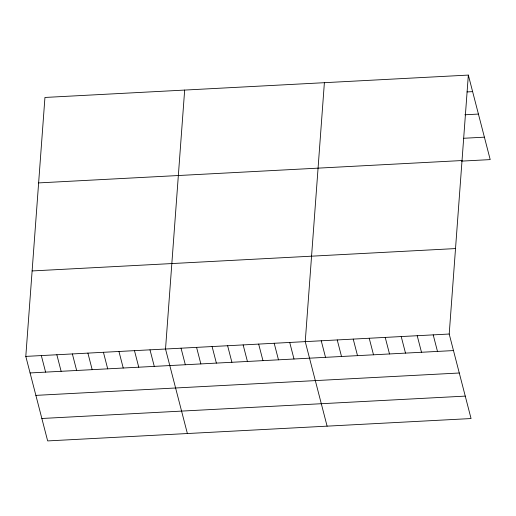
<?xml version="1.0" encoding="UTF-8"?>
<svg xmlns="http://www.w3.org/2000/svg" width="516" height="516" viewBox="0 0 516 516"><rect width="100%" height="100%" fill="white"/><g stroke="black" fill="none" stroke-linecap="round" stroke-linejoin="round"><path stroke-width="0.77" d="M468.341 75.084L449.204 334.026L471.056 418.547L47.659 440.916L25.8 356.395L44.944 97.453L468.341 75.084L490.2 159.605L461.407 161.127M184.663 90.074L165.52 349.016L187.379 433.53M324.383 82.695L305.246 341.631L327.105 426.152M467.025 91.932L472.624 91.635M464.826 114.784L478.422 114.068M463.607 138.275L484.401 137.172M38.623 182.909L462.026 160.541M32.115 270.945L455.518 248.577M25.8 356.395L449.204 334.026M30.083 372.945L453.48 350.577M35.881 395.372L459.285 373.003M41.854 418.482L465.258 396.114M433.208 334.871L437.484 351.422M417.212 335.716L421.495 352.267M401.216 336.561L405.499 353.112M385.22 337.406L389.503 353.957M369.224 338.251L373.507 354.802M353.228 339.096L357.511 355.647M337.238 339.941L341.515 356.492M321.242 340.786L325.519 357.336M289.721 342.45L293.997 359.001M274.196 343.275L278.479 359.82M258.671 344.095L262.954 360.639M243.146 344.914L247.428 361.464M227.62 345.733L231.903 362.284M212.095 346.552L216.378 363.103M196.57 347.371L200.853 363.922M181.045 348.19L185.328 364.741M149.995 349.835L154.278 366.386M134.476 350.654L138.752 367.205M118.951 351.473L123.227 368.024M103.426 352.293L107.702 368.843M87.901 353.112L92.177 369.662M72.375 353.937L76.652 370.482M56.85 354.756L61.127 371.307M41.325 355.576L45.602 372.126"/></g></svg>
